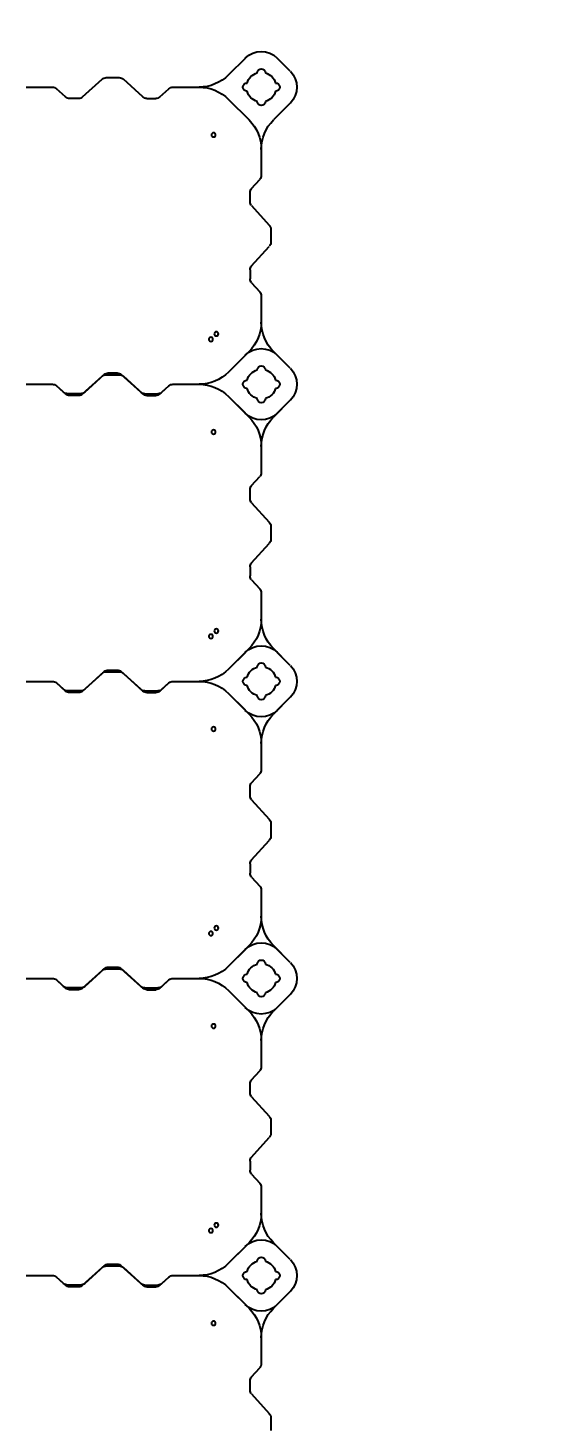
# Model space of a CAD drawing. Header units: millimetres. Extents: x -1612139 to -1260738, y 1141106 to 1536160.
# Drawn here: x -1311911 to -1311051, y 1266061 to 1268411 of the extents above; entities that cross this region are included whole.
import ezdxf

# ---------------------------------------------------------------- set-up
doc = ezdxf.new("R2010")
doc.units = ezdxf.units.MM
doc.header["$LTSCALE"] = 10
doc.layers.get('0').update_dxf_attribs({"linetype": 'CONTINUOUS'})
doc.layers.get('DEFPOINTS').update_dxf_attribs({"linetype": 'CONTINUOUS'})
doc.layers.add('W-FLOAT_BOWL浮筒', color=253, linetype='CONTINUOUS')
doc.styles.add('STANDARD_T3', font='simplex.shx', dxfattribs={"width": 0.7, "bigfont": 'gbcbig.shx'})
doc.dimstyles.new('W&&200', dxfattribs={"dimtxt": 700, "dimasz": 200, "dimexe": 500, "dimexo": 600, "dimgap": 200, "dimtad": 1, "dimdec": 0, "dimzin": 0, "dimdsep": 46, "dimtxsty": 'STANDARD_T3', "dimcen": 0.09, "dimclrd": 1, "dimclre": 1, "dimclrt": 7, "dimazin": 2, "dimtfac": 1, "dimtdec": 0, "dimtix": 1, "dimtmove": 2, "dimatfit": 3, "dimfxl": 100, "dimtolj": 1, "dimtzin": 0, "dimarcsym": 0})

# ---------------------------------------------------------------- blocks, each defined once
blk = doc.blocks.new('橙色')
at = {"layer": 'W-FLOAT_BOWL浮筒', "color": 30}
for p, q in [((22016, -9761.1), (22016, -9738.9)), ((21983.6, -9800.6), (22013.4, -9767.9)), ((21981, -9807.4), (21981, -9822.6)), ((21983.6, -9829.4), (21997.4, -9844.5)), ((22000, -9895.3), (22000, -9851.3)), ((21944.8, -9979.5), (21979.5, -9944.8)), ((21973.2, -9951.2), (21944.8, -9979.5)), ((22048.8, -9973.2), (22020.5, -9944.8)), ((22026.9, -9951.2), (22048.8, -9973.1)), ((21670.6, -9983.6), (21655.5, -9997.4)), ((21696.1, -9984), (21673.9, -9984)), ((21692.6, -9981), (21677.4, -9981)), ((21699.4, -9983.6), (21732.1, -10013.4)), ((21800.6, -9983.6), (21767.9, -10013.4)), ((21803.9, -9984), (21826.1, -9984)), ((21807.4, -9981), (21822.6, -9981)), ((21829.4, -9983.6), (21844.5, -9997.4)), ((21604.6, -10000), (21648.7, -10000)), ((21604.6, -10000), (21648.5, -10000)), ((21667.1, -9986.6), (21655.3, -9997.4)), ((21702.9, -9986.6), (21735.6, -10016.4)), ((21797.1, -9986.6), (21764.4, -10016.4)), ((21832.9, -9986.6), (21844.7, -9997.4)), ((21851.3, -10000), (21895.3, -10000)), ((21851.5, -10000), (21895.3, -10000)), ((21738.9, -10016), (21761.1, -10016)), ((21742.4, -10019), (21757.6, -10019)), ((21973.2, -10048.8), (21944.8, -10020.5)), ((21979.5, -10055.2), (21944.8, -10020.5)), ((22048.8, -10026.8), (22020.5, -10055.2)), ((22048.8, -10026.9), (22026.9, -10048.8)), ((22000, -10148.7), (22000, -10104.6)), ((21983.6, -10170.6), (21997.4, -10155.5)), ((21981, -10192.6), (21981, -10177.4)), ((21983.6, -10199.4), (22013.4, -10232.1)), ((22016, -10261.1), (22016, -10238.9)), ((21983.6, -10300.6), (22013.4, -10267.9)), ((21981, -10307.4), (21981, -10322.6)), ((21983.6, -10329.4), (21997.4, -10344.5)), ((22000, -10395.3), (22000, -10351.3)), ((21944.8, -10479.5), (21979.5, -10444.8)), ((21973.2, -10451.2), (21944.8, -10479.5)), ((22048.8, -10473.2), (22020.5, -10444.8)), ((22026.9, -10451.2), (22048.8, -10473.1)), ((21604.6, -10500), (21648.7, -10500)), ((21604.6, -10500), (21648.5, -10500)), ((21667.1, -10486.6), (21655.3, -10497.4)), ((21670.6, -10483.6), (21655.5, -10497.4)), ((21696.1, -10484), (21673.9, -10484)), ((21692.6, -10481), (21677.4, -10481)), ((21699.4, -10483.6), (21732.1, -10513.4)), ((21702.9, -10486.6), (21735.6, -10516.4)), ((21797.1, -10486.6), (21764.4, -10516.4)), ((21800.6, -10483.6), (21767.9, -10513.4)), ((21803.9, -10484), (21826.1, -10484)), ((21807.4, -10481), (21822.6, -10481)), ((21829.4, -10483.6), (21844.5, -10497.4)), ((21832.9, -10486.6), (21844.7, -10497.4)), ((21851.3, -10500), (21895.3, -10500)), ((21851.5, -10500), (21895.3, -10500)), ((21738.9, -10516), (21761.1, -10516)), ((21742.4, -10519), (21757.6, -10519)), ((21973.2, -10548.8), (21944.8, -10520.5)), ((21979.5, -10555.2), (21944.8, -10520.5)), ((22048.8, -10526.8), (22020.5, -10555.2)), ((22048.8, -10526.9), (22026.9, -10548.8)), ((22000, -10648.7), (22000, -10604.6)), ((21983.6, -10670.6), (21997.4, -10655.5)), ((21981, -10692.6), (21981, -10677.4)), ((21983.6, -10699.4), (22013.4, -10732.1)), ((22016, -10761.1), (22016, -10738.9)), ((21983.6, -10800.6), (22013.4, -10767.9)), ((21981, -10807.4), (21981, -10822.6)), ((21983.6, -10829.4), (21997.4, -10844.5)), ((22000, -10895.3), (22000, -10851.3)), ((21944.8, -10979.5), (21979.5, -10944.8)), ((22048.8, -10973.2), (22020.5, -10944.8)), ((21973.2, -10951.2), (21944.8, -10979.5)), ((22026.9, -10951.2), (22048.8, -10973.1)), ((21667.1, -10986.6), (21655.3, -10997.4)), ((21670.6, -10983.6), (21655.5, -10997.4)), ((21696.1, -10984), (21673.9, -10984)), ((21692.6, -10981), (21677.4, -10981)), ((21699.4, -10983.6), (21732.1, -11013.4)), ((21702.9, -10986.6), (21735.6, -11016.4)), ((21797.1, -10986.6), (21764.4, -11016.4)), ((21800.6, -10983.6), (21767.9, -11013.4)), ((21803.9, -10984), (21826.1, -10984)), ((21807.4, -10981), (21822.6, -10981)), ((21829.4, -10983.6), (21844.5, -10997.4)), ((21832.9, -10986.6), (21844.7, -10997.4)), ((21604.6, -11000), (21648.7, -11000)), ((21604.6, -11000), (21648.5, -11000)), ((21738.9, -11016), (21761.1, -11016)), ((21742.4, -11019), (21757.6, -11019)), ((21851.3, -11000), (21895.3, -11000)), ((21851.5, -11000), (21895.3, -11000)), ((21973.2, -11048.8), (21944.8, -11020.5)), ((21979.5, -11055.2), (21944.8, -11020.5)), ((22048.8, -11026.8), (22020.5, -11055.2)), ((22048.8, -11026.9), (22026.9, -11048.8)), ((22000, -11148.7), (22000, -11104.6)), ((21983.6, -11170.6), (21997.4, -11155.5)), ((21981, -11192.6), (21981, -11177.4)), ((21983.6, -11199.4), (22013.4, -11232.1)), ((22016, -11261.1), (22016, -11238.9)), ((21983.6, -11300.6), (22013.4, -11267.9)), ((21981, -11307.4), (21981, -11322.6)), ((21983.6, -11329.4), (21997.4, -11344.5)), ((22000, -11395.3), (22000, -11351.3)), ((21944.8, -11479.5), (21979.5, -11444.8)), ((21973.2, -11451.2), (21944.8, -11479.5)), ((22048.8, -11473.2), (22020.5, -11444.8)), ((22026.9, -11451.2), (22048.8, -11473.1)), ((21667.1, -11486.6), (21655.3, -11497.4)), ((21670.6, -11483.6), (21655.5, -11497.4)), ((21696.1, -11484), (21673.9, -11484)), ((21692.6, -11481), (21677.4, -11481)), ((21699.4, -11483.6), (21732.1, -11513.4)), ((21702.9, -11486.6), (21735.6, -11516.4)), ((21797.1, -11486.6), (21764.4, -11516.4)), ((21800.6, -11483.6), (21767.9, -11513.4)), ((21803.9, -11484), (21826.1, -11484)), ((21807.4, -11481), (21822.6, -11481)), ((21829.4, -11483.6), (21844.5, -11497.4)), ((21832.9, -11486.6), (21844.7, -11497.4)), ((21604.6, -11500), (21648.7, -11500)), ((21604.6, -11500), (21648.5, -11500)), ((21851.3, -11500), (21895.3, -11500)), ((21851.5, -11500), (21895.3, -11500)), ((21738.9, -11516), (21761.1, -11516)), ((21742.4, -11519), (21757.6, -11519)), ((21973.2, -11548.8), (21944.8, -11520.5)), ((21979.5, -11555.2), (21944.8, -11520.5)), ((22048.8, -11526.8), (22020.5, -11555.2)), ((22048.8, -11526.9), (22026.9, -11548.8)), ((22000, -11648.7), (22000, -11604.6)), ((21981, -11692.6), (21981, -11677.4)), ((21983.6, -11670.6), (21997.4, -11655.5)), ((21983.6, -11699.4), (22013.4, -11732.1)), ((22016, -11761.1), (22016, -11738.9)), ((21983.6, -11800.6), (22013.4, -11767.9)), ((21981, -11807.4), (21981, -11822.6)), ((21983.6, -11829.4), (21997.4, -11844.5)), ((22000, -11895.3), (22000, -11851.3)), ((21944.8, -11979.5), (21979.5, -11944.8)), ((22048.8, -11973.2), (22020.5, -11944.8)), ((21670.6, -11983.6), (21655.5, -11997.4)), ((21692.6, -11981), (21677.4, -11981)), ((21699.4, -11983.6), (21732.1, -12013.4)), ((21800.6, -11983.6), (21767.9, -12013.4)), ((21807.4, -11981), (21822.6, -11981)), ((21829.4, -11983.6), (21844.5, -11997.4)), ((21604.6, -12000), (21648.7, -12000)), ((21851.3, -12000), (21895.3, -12000)), ((21738.9, -12016), (21761.1, -12016)), ((21973.2, -12048.8), (21944.8, -12020.5)), ((22048.8, -12026.9), (22026.9, -12048.8))]:
    blk.add_line(p, q, dxfattribs=at)
for centre in [(21919.7, -9919.7), (21915.2, -10075.6), (21924.4, -10084.8), (21919.7, -10419.7), (21915.2, -10575.6), (21924.4, -10584.8), (21919.7, -10919.7), (21915.2, -11075.6), (21924.4, -11084.8), (21919.7, -11419.7), (21915.2, -11575.6), (21924.4, -11584.8), (21919.7, -11919.7)]:
    blk.add_circle(centre, 3.5, dxfattribs=at)
for centre, radius, start, end in [((22006, -9761.1), 10, 317.7263, 0), ((21991, -9807.4), 10, 137.7263, 180), ((21991, -9822.6), 10, 180, 222.2737), ((21990, -9851.3), 10, 0, 42.2737), ((21930, -9895.3), 70, 315, 0), ((22070, -9895.3), 70, 180, 225), ((22000, -9978), 38, 45, 135), ((21673.9, -9994), 10, 90, 132.2737), ((21677.4, -9991), 10, 90, 132.2737), ((21692.6, -9991), 10, 47.7263, 90), ((21696.1, -9994), 10, 47.7263, 90), ((21803.9, -9994), 10, 90, 132.2737), ((21807.4, -9991), 10, 90, 132.2737), ((21822.6, -9991), 10, 47.7263, 90), ((21826.1, -9994), 10, 47.7263, 90), ((21895.3, -9930), 70, 270, 315), ((21895.3, -9930), 70, 270, 315), ((22000, -10000), 25, 106.2602, 163.7398), ((22000, -10000), 25, 106.2602, 163.7398), ((22000, -9976), 7, 0, 180), ((22000, -9976), 7, 0, 180), ((22000, -10000), 25, 16.2602, 73.7398), ((22000, -10000), 25, 16.2602, 73.7398), ((22022, -10000), 38, 315, 45), ((22022, -10000), 38, 315, 45), ((21648.5, -9990), 10, 270, 312.2737), ((21648.7, -9990), 10, 270, 312.2737), ((21851.3, -9990), 10, 227.7263, 270), ((21851.5, -9990), 10, 227.7263, 270), ((21895.3, -10070), 70, 45, 90), ((21895.3, -10070), 70, 45, 90), ((21976, -10000), 7, 90, 270), ((21976, -10000), 7, 90, 270), ((22000, -10000), 25, 196.2602, 253.7398), ((22000, -10000), 25, 196.2602, 253.7398), ((22000, -10000), 25, 286.2602, 343.7398), ((22000, -10000), 25, 286.2602, 343.7398), ((22024, -10000), 7, 270, 90), ((22024, -10000), 7, 270, 90), ((21738.9, -10006), 10, 227.7263, 270), ((21742.4, -10009), 10, 227.7263, 270), ((21757.6, -10009), 10, 270, 312.2737), ((21761.1, -10006), 10, 270, 312.2737), ((22000, -10024), 7, 180, 0), ((22000, -10024), 7, 180, 0), ((22000, -10022), 38, 225, 315), ((21930, -10104.7), 70, 0, 45), ((22070, -10104.7), 70, 135, 180), ((21990, -10148.7), 10, 317.7263, 0), ((21991, -10177.4), 10, 137.7263, 180), ((21991, -10192.6), 10, 180, 222.2737), ((22006, -10238.9), 10, 0, 42.2737), ((22006, -10261.1), 10, 317.7263, 0), ((21991, -10307.4), 10, 137.7263, 180), ((21991, -10322.6), 10, 180, 222.2737), ((21990, -10351.3), 10, 0, 42.2737), ((21930, -10395.3), 70, 315, 0), ((22070, -10395.3), 70, 180, 225), ((22000, -10478), 38, 45, 135), ((21895.3, -10430), 70, 270, 315), ((21895.3, -10430), 70, 270, 315), ((22000, -10500), 25, 106.2602, 163.7398), ((22000, -10500), 25, 106.2602, 163.7398), ((22000, -10476), 7, 0, 180), ((22000, -10476), 7, 0, 180), ((22000, -10500), 25, 16.2602, 73.7398), ((22000, -10500), 25, 16.2602, 73.7398), ((22022, -10500), 38, 315, 45), ((22022, -10500), 38, 315, 45), ((21648.5, -10490), 10, 270, 312.2737), ((21648.7, -10490), 10, 270, 312.2737), ((21673.9, -10494), 10, 90, 132.2737), ((21677.4, -10491), 10, 90, 132.2737), ((21692.6, -10491), 10, 47.7263, 90), ((21696.1, -10494), 10, 47.7263, 90), ((21803.9, -10494), 10, 90, 132.2737), ((21807.4, -10491), 10, 90, 132.2737), ((21822.6, -10491), 10, 47.7263, 90), ((21826.1, -10494), 10, 47.7263, 90), ((21851.3, -10490), 10, 227.7263, 270), ((21851.5, -10490), 10, 227.7263, 270), ((21895.3, -10570), 70, 45, 90), ((21895.3, -10570), 70, 45, 90), ((21976, -10500), 7, 90, 270), ((21976, -10500), 7, 90, 270), ((22024, -10500), 7, 270, 90), ((22024, -10500), 7, 270, 90), ((21738.9, -10506), 10, 227.7263, 270), ((21742.4, -10509), 10, 227.7263, 270), ((21757.6, -10509), 10, 270, 312.2737), ((21761.1, -10506), 10, 270, 312.2737), ((22000, -10500), 25, 196.2602, 253.7398), ((22000, -10500), 25, 196.2602, 253.7398), ((22000, -10524), 7, 180, 0), ((22000, -10524), 7, 180, 0), ((22000, -10500), 25, 286.2602, 343.7398), ((22000, -10500), 25, 286.2602, 343.7398), ((22000, -10522), 38, 225, 315), ((21930, -10604.7), 70, 0, 45), ((22070, -10604.7), 70, 135, 180), ((21990, -10648.7), 10, 317.7263, 0), ((21991, -10677.4), 10, 137.7263, 180), ((21991, -10692.6), 10, 180, 222.2737), ((22006, -10738.9), 10, 0, 42.2737), ((22006, -10761.1), 10, 317.7263, 0), ((21991, -10807.4), 10, 137.7263, 180), ((21991, -10822.6), 10, 180, 222.2737), ((21990, -10851.3), 10, 0, 42.2737), ((21930, -10895.3), 70, 315, 0), ((22070, -10895.3), 70, 180, 225), ((22000, -10978), 38, 45, 135), ((22000, -10976), 7, 0, 180), ((22000, -10976), 7, 0, 180), ((22022, -11000), 38, 315, 45), ((22022, -11000), 38, 315, 45), ((21673.9, -10994), 10, 90, 132.2737), ((21677.4, -10991), 10, 90, 132.2737), ((21692.6, -10991), 10, 47.7263, 90), ((21696.1, -10994), 10, 47.7263, 90), ((21803.9, -10994), 10, 90, 132.2737), ((21807.4, -10991), 10, 90, 132.2737), ((21822.6, -10991), 10, 47.7263, 90), ((21826.1, -10994), 10, 47.7263, 90), ((21895.3, -10930), 70, 270, 315), ((21895.3, -10930), 70, 270, 315), ((21976, -11000), 7, 90, 270), ((21976, -11000), 7, 90, 270), ((22000, -11000), 25, 106.2602, 163.7398), ((22000, -11000), 25, 106.2602, 163.7398), ((22000, -11000), 25, 16.2602, 73.7398), ((22000, -11000), 25, 16.2602, 73.7398), ((22024, -11000), 7, 270, 90), ((22024, -11000), 7, 270, 90), ((21648.5, -10990), 10, 270, 312.2737), ((21648.7, -10990), 10, 270, 312.2737), ((21738.9, -11006), 10, 227.7263, 270), ((21742.4, -11009), 10, 227.7263, 270), ((21757.6, -11009), 10, 270, 312.2737), ((21761.1, -11006), 10, 270, 312.2737), ((21851.3, -10990), 10, 227.7263, 270), ((21851.5, -10990), 10, 227.7263, 270), ((21895.3, -11070), 70, 45, 90), ((21895.3, -11070), 70, 45, 90), ((22000, -11000), 25, 196.2602, 253.7398), ((22000, -11000), 25, 196.2602, 253.7398), ((22000, -11000), 25, 286.2602, 343.7398), ((22000, -11000), 25, 286.2602, 343.7398), ((22000, -11024), 7, 180, 0), ((22000, -11024), 7, 180, 0), ((22000, -11022), 38, 225, 315), ((21930, -11104.7), 70, 0, 45), ((22070, -11104.7), 70, 135, 180), ((21990, -11148.7), 10, 317.7263, 0), ((21991, -11177.4), 10, 137.7263, 180), ((21991, -11192.6), 10, 180, 222.2737), ((22006, -11238.9), 10, 0, 42.2737), ((22006, -11261.1), 10, 317.7263, 0), ((21991, -11307.4), 10, 137.7263, 180), ((21991, -11322.6), 10, 180, 222.2737), ((21990, -11351.3), 10, 0, 42.2737), ((21930, -11395.3), 70, 315, 0), ((22070, -11395.3), 70, 180, 225), ((22000, -11478), 38, 45, 135), ((21673.9, -11494), 10, 90, 132.2737), ((21677.4, -11491), 10, 90, 132.2737), ((21692.6, -11491), 10, 47.7263, 90), ((21696.1, -11494), 10, 47.7263, 90), ((21803.9, -11494), 10, 90, 132.2737), ((21807.4, -11491), 10, 90, 132.2737), ((21822.6, -11491), 10, 47.7263, 90), ((21826.1, -11494), 10, 47.7263, 90), ((21895.3, -11430), 70, 270, 315), ((21895.3, -11430), 70, 270, 315), ((22000, -11500), 25, 106.2602, 163.7398), ((22000, -11500), 25, 106.2602, 163.7398), ((22000, -11476), 7, 0, 180), ((22000, -11476), 7, 0, 180), ((22000, -11500), 25, 16.2602, 73.7398), ((22000, -11500), 25, 16.2602, 73.7398), ((22022, -11500), 38, 315, 45), ((22022, -11500), 38, 315, 45), ((21648.5, -11490), 10, 270, 312.2737), ((21648.7, -11490), 10, 270, 312.2737), ((21738.9, -11506), 10, 227.7263, 270), ((21761.1, -11506), 10, 270, 312.2737), ((21851.3, -11490), 10, 227.7263, 270), ((21851.5, -11490), 10, 227.7263, 270), ((21895.3, -11570), 70, 45, 90), ((21895.3, -11570), 70, 45, 90), ((21976, -11500), 7, 90, 270), ((21976, -11500), 7, 90, 270), ((22000, -11500), 25, 196.2602, 253.7398), ((22000, -11500), 25, 196.2602, 253.7398), ((22000, -11500), 25, 286.2602, 343.7398), ((22000, -11500), 25, 286.2602, 343.7398), ((22024, -11500), 7, 270, 90), ((22024, -11500), 7, 270, 90), ((21742.4, -11509), 10, 227.7263, 270), ((21757.6, -11509), 10, 270, 312.2737), ((22000, -11524), 7, 180, 0), ((22000, -11524), 7, 180, 0), ((22000, -11522), 38, 225, 315), ((21930, -11604.7), 70, 0, 45), ((22070, -11604.7), 70, 135, 180), ((21990, -11648.7), 10, 317.7263, 0), ((21991, -11677.4), 10, 137.7263, 180), ((21991, -11692.6), 10, 180, 222.2737), ((22006, -11738.9), 10, 0, 42.2737), ((22006, -11761.1), 10, 317.7263, 0), ((21991, -11807.4), 10, 137.7263, 180), ((21991, -11822.6), 10, 180, 222.2737), ((21990, -11851.3), 10, 0, 42.2737), ((21930, -11895.3), 70, 315, 0), ((22070, -11895.3), 70, 180, 225), ((21677.4, -11991), 10, 90, 132.2737), ((21692.6, -11991), 10, 47.7263, 90), ((21807.4, -11991), 10, 90, 132.2737), ((21822.6, -11991), 10, 47.7263, 90), ((21895.3, -11930), 70, 270, 315), ((22000, -12000), 25, 106.2602, 163.7398), ((22000, -11976), 7, 0, 180), ((22000, -12000), 25, 16.2602, 73.7398), ((22022, -12000), 38, 315, 45), ((21648.7, -11990), 10, 270, 312.2737), ((21851.3, -11990), 10, 227.7263, 270), ((21895.3, -12070), 70, 45, 90), ((21976, -12000), 7, 90, 270), ((22000, -12000), 25, 196.2602, 253.7398), ((22000, -12000), 25, 286.2602, 343.7398), ((22024, -12000), 7, 270, 90), ((21738.9, -12006), 10, 227.7263, 270), ((21761.1, -12006), 10, 270, 312.2737), ((22000, -12024), 7, 180, 0), ((22000, -12022), 38, 225, 315)]:
    blk.add_arc(centre, radius, start, end, dxfattribs=at)
blk = doc.blocks.new('*D189')
at = {"color": 1, "lineweight": -2, "transparency": 16777216}
for p, q in [((-1310959.5, 1268311.5), (-1309722.8, 1268311.5)), ((-1310222.8, 1256511.5), (-1310222.8, 1268111.5)), ((-1310959.5, 1256311.5), (-1309722.8, 1256311.5))]:
    blk.add_line(p, q, dxfattribs=at)
at = {"color": 1, "transparency": 16777216}
for points in [[(-1310256.1, 1268111.5), (-1310189.4, 1268111.5), (-1310222.8, 1268311.5)], [(-1310256.1, 1256511.5), (-1310189.4, 1256511.5), (-1310222.8, 1256311.5)]]:
    blk.add_solid(points, dxfattribs=at)
at = {"layer": 'DEFPOINTS', "color": 0, "transparency": 16777216}
for p in [(-1311559.5, 1268311.5), (-1310222.8, 1268311.5), (-1311559.5, 1256311.5)]:
    blk.add_point(p, dxfattribs=at)
at = {"color": 7, "transparency": 16777216, "insert": (-1310772.8, 1262311.5), "char_height": 700, "attachment_point": 5, "rotation": 90, "style": 'STANDARD_T3'}
blk.add_mtext('\\A1;12000', dxfattribs=at)
blk = doc.blocks.new('*D190')
at = {"color": 1, "lineweight": -2, "transparency": 16777216}
for p, q in [((-1313518.8, 1268911.5), (-1313518.8, 1270331.8)), ((-1311518.8, 1268911.5), (-1311518.8, 1270331.8)), ((-1313718.8, 1269831.8), (-1313918.8, 1269831.8)), ((-1311518.8, 1269831.8), (-1313518.8, 1269831.8)), ((-1311318.8, 1269831.8), (-1311118.8, 1269831.8))]:
    blk.add_line(p, q, dxfattribs=at)
at = {"color": 1, "transparency": 16777216}
for points in [[(-1313718.8, 1269865.1), (-1313718.8, 1269798.5), (-1313518.8, 1269831.8)], [(-1311318.8, 1269865.1), (-1311318.8, 1269798.5), (-1311518.8, 1269831.8)]]:
    blk.add_solid(points, dxfattribs=at)
at = {"layer": 'DEFPOINTS', "color": 0, "transparency": 16777216}
for p in [(-1313518.8, 1269831.8), (-1313518.8, 1268311.5), (-1311518.8, 1268311.5)]:
    blk.add_point(p, dxfattribs=at)
at = {"color": 7, "transparency": 16777216, "insert": (-1312518.8, 1270381.8), "char_height": 700, "attachment_point": 5, "style": 'STANDARD_T3'}
blk.add_mtext('\\A1;2000', dxfattribs=at)
blk = doc.blocks.new('*D183')
at = {"color": 1, "lineweight": -2, "transparency": 16777216}
for p, q in [((-1333518.8, 1271320.9), (-1333518.8, 1271920.9)), ((-1311518.8, 1271320.9), (-1311518.8, 1271920.9)), ((-1333318.8, 1271420.9), (-1311718.8, 1271420.9))]:
    blk.add_line(p, q, dxfattribs=at)
at = {"color": 1, "transparency": 16777216}
for points in [[(-1333318.8, 1271454.3), (-1333318.8, 1271387.6), (-1333518.8, 1271420.9)], [(-1311718.8, 1271454.3), (-1311718.8, 1271387.6), (-1311518.8, 1271420.9)]]:
    blk.add_solid(points, dxfattribs=at)
at = {"layer": 'DEFPOINTS', "color": 0, "transparency": 16777216}
for p in [(-1311518.8, 1271420.9), (-1333518.8, 1256311.5), (-1311518.8, 1253811.5)]:
    blk.add_point(p, dxfattribs=at)
at = {"color": 7, "transparency": 16777216, "insert": (-1321828.2, 1271970.9), "char_height": 700, "attachment_point": 5, "style": 'STANDARD_T3'}
blk.add_mtext('\\A1;22000', dxfattribs=at)
blk = doc.blocks.new('*D200')
at = {"color": 1, "lineweight": -2, "transparency": 16777216}
for p, q in [((-1310959.5, 1268311.5), (-1308416.8, 1268311.5)), ((-1308916.8, 1254011.5), (-1308916.8, 1268111.5)), ((-1310959.5, 1253811.5), (-1308416.8, 1253811.5))]:
    blk.add_line(p, q, dxfattribs=at)
at = {"color": 1, "transparency": 16777216}
for points in [[(-1308950.2, 1268111.5), (-1308883.5, 1268111.5), (-1308916.8, 1268311.5)], [(-1308950.2, 1254011.5), (-1308883.5, 1254011.5), (-1308916.8, 1253811.5)]]:
    blk.add_solid(points, dxfattribs=at)
at = {"layer": 'DEFPOINTS', "color": 0, "transparency": 16777216}
for p in [(-1311559.5, 1268311.5), (-1308916.8, 1268311.5), (-1311559.5, 1253811.5)]:
    blk.add_point(p, dxfattribs=at)
at = {"color": 7, "transparency": 16777216, "insert": (-1309466.8, 1261061.5), "char_height": 700, "attachment_point": 5, "rotation": 90, "style": 'STANDARD_T3'}
blk.add_mtext('\\A1;14500', dxfattribs=at)

msp = doc.modelspace()

# ---------------------------------------------------------------- block references
at = {"xscale": -1, "rotation": 180}
msp.add_blockref('橙色', (-1333518.8, 1256311.5), dxfattribs=at)

# ---------------------------------------------------------------- dimensions: what is measured, and where the dimension line sits
dim = msp.add_linear_dim(base=(-1311518.8, 1271420.9), p1=(-1333518.8, 1256311.5), p2=(-1311518.8, 1253811.5), dimstyle='W&&200', override={"dimfxlon": 1})
dim.commit()
dim.dimension.update_dxf_attribs({"geometry": '*D183', "text_midpoint": (-1321828.2, 1271970.9), "dimtype": 160})
dim = msp.add_linear_dim(base=(-1313518.8, 1269831.8), p1=(-1311518.8, 1268311.5), p2=(-1313518.8, 1268311.5), dimstyle='W&&200')
dim.commit()
dim.dimension.update_dxf_attribs({"geometry": '*D190', "text_midpoint": (-1312518.8, 1270381.8)})
for base, p1, angle, picture, middle in [((-1310222.8, 1268311.5), (-1311559.5, 1256311.5), 270, '*D189', (-1310772.8, 1262311.5)), ((-1308916.8, 1268311.5), (-1311559.5, 1253811.5), 90, '*D200', (-1309466.8, 1261061.5))]:
    dim = msp.add_linear_dim(base=base, p1=p1, p2=(-1311559.5, 1268311.5), angle=angle, dimstyle='W&&200')
    dim.commit()
    dim.dimension.update_dxf_attribs({"geometry": picture, "text_midpoint": middle})

doc.saveas('drawing.dxf')
